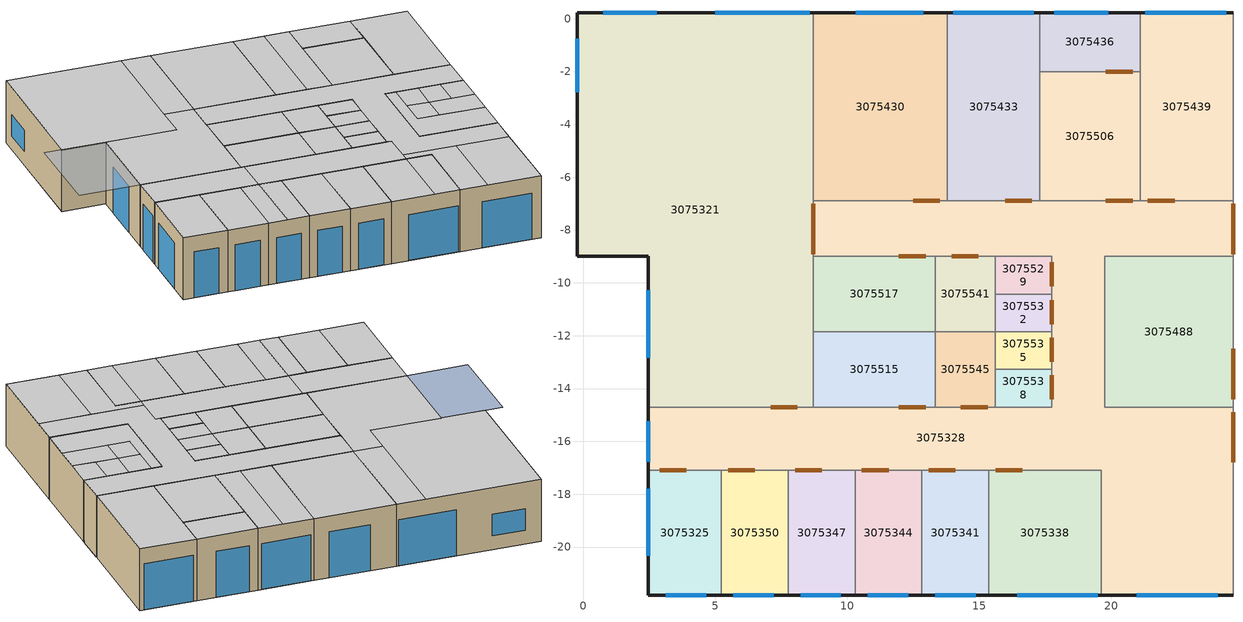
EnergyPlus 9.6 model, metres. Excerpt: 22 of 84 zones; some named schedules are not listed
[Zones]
3075328
 floor ground (7520607): 24.6,-6.9 24.6,-9 19.74,-9 19.74,-14.7 24.6,-14.7 24.6,-21.84 19.61,-21.84 19.61,-17.09 2.46,-17.09 2.46,-14.7 17.73,-14.7 17.73,-9 8.7,-9 8.7,-6.9 z46.64
 wall outside (7490369): 2.46,-14.7 2.46,-17.09 z46.64:50.68
 wall outside (7490507): 19.61,-21.84 24.6,-21.84 z46.64:50.68
 wall to 3075488 (7516074): 19.74,-14.7 19.74,-9 z46.64:50.68
 wall to 3075321 (7516232): 8.7,-14.7 2.46,-14.7 z46.64:50.68
 wall to 3075333 (7516334_Adjacent): 24.6,-9 24.6,-6.9 / 24.6,-21.84 24.6,-14.7 z46.64:50.68
 wall to 3075430 (7516777_Adjacent): 13.79,-6.9 8.7,-6.9 z46.64:50.68
 wall to 3075433 (7516777_Adjacent): 17.28,-6.9 13.79,-6.9 z46.64:50.68
 wall to 3075506 (7516777_Adjacent): 21.09,-6.9 17.28,-6.9 z46.64:50.68
 wall to 3075439 (7516777_Adjacent): 24.6,-6.9 21.09,-6.9 z46.64:50.68
 wall to 3075321 (7516866_Adjacent): 8.7,-6.9 8.7,-9 z46.64:50.68
 wall to 3075529 (7517678): 17.73,-9 17.73,-10.43 z46.64:50.68
 wall to 3075532 (7517678): 17.73,-10.43 17.73,-11.85 z46.64:50.68
 wall to 3075535 (7517678): 17.73,-11.85 17.73,-13.28 z46.64:50.68
 wall to 3075538 (7517678): 17.73,-13.28 17.73,-14.7 z46.64:50.68
 wall to 3075541 (7517738): 13.34,-9 15.6,-9 z46.64:50.68
 wall to 3075529 (7517738): 15.6,-9 17.73,-9 z46.64:50.68
 wall to 3075517 (7518500): 8.7,-9 13.34,-9 z46.64:50.68
 wall to 3075538 (7518754): 17.73,-14.7 15.6,-14.7 z46.64:50.68
 wall to 3075545 (7518970): 15.6,-14.7 13.34,-14.7 z46.64:50.68
 wall to 3075515 (7518970): 13.34,-14.7 8.7,-14.7 z46.64:50.68
 wall to 3075338 (7519207_Adjacent): 15.35,-17.09 19.61,-17.09 z46.64:50.68
 wall to 3075341 (7519207_Adjacent): 12.82,-17.09 15.35,-17.09 z46.64:50.68
 wall to 3075344 (7519207_Adjacent): 10.29,-17.09 12.82,-17.09 z46.64:50.68
 wall to 3075347 (7519207_Adjacent): 7.76,-17.09 10.29,-17.09 z46.64:50.68
 wall to 3075350 (7519207_Adjacent): 5.23,-17.09 7.76,-17.09 z46.64:50.68
 wall to 3075325 (7519207_Adjacent): 2.46,-17.09 5.23,-17.09 z46.64:50.68
 wall to 3075338 (7519269_Adjacent): 19.61,-17.09 19.61,-21.84 z46.64:50.68
 wall to 3075488 (7519928): 19.74,-9 24.6,-9 z46.64:50.68
 wall to 3075488 (7589763): 24.6,-14.7 19.74,-14.7 z46.64:50.68
 window (7534826): 2.46,-15.24 2.46,-16.77 z46.66:49.66
 window (7534091): 20.96,-21.84 24.02,-21.84 z46.66:49.66
 door inside (7555030): 8.11,-14.7 7.1,-14.7 z46.65:48.76
 door inside (7556836): 24.6,-8.91 24.6,-7 z46.65:48.76
 door inside (7556468): 24.6,-16.8 24.6,-14.89 z46.65:48.76
 door inside (7555304): 13.5,-6.9 12.49,-6.9 z46.65:48.76
 door inside (7555384): 16.99,-6.9 15.98,-6.9 z46.65:48.76
 door inside (7555488): 20.8,-6.9 19.79,-6.9 z46.65:48.76
 door inside (7555596): 22.39,-6.9 21.38,-6.9 z46.65:48.76
 door inside (7554194): 8.7,-7 8.7,-8.91 z46.65:48.76
 door inside (7556015): 17.73,-9.22 17.73,-10.13 z46.65:48.76
 door inside (7556208): 17.73,-10.65 17.73,-11.56 z46.65:48.76
 door inside (7556278): 17.73,-12.07 17.73,-12.98 z46.65:48.76
 door inside (7556400): 17.73,-13.5 17.73,-14.41 z46.65:48.76
 door inside (7555834): 13.96,-9 14.96,-9 z46.65:48.76
 door inside (7555248): 11.95,-9 12.96,-9 z46.65:48.76
 door inside (7555193): 15.31,-14.7 14.3,-14.7 z46.65:48.76
 door inside (7555096): 12.96,-14.7 11.95,-14.7 z46.65:48.76
 door inside (7554960): 15.61,-17.09 16.62,-17.09 z46.65:48.76
 door inside (7554868): 13.08,-17.09 14.09,-17.09 z46.65:48.76
 door inside (7554740): 10.55,-17.09 11.56,-17.09 z46.65:48.76
 door inside (7554678): 8.02,-17.09 9.03,-17.09 z46.65:48.76
 door inside (7554470): 5.49,-17.09 6.5,-17.09 z46.65:48.76
 door inside (7554385): 2.9,-17.09 3.91,-17.09 z46.65:48.76
 ceiling to 3075706 (7601613): 24.6,-21.84 24.6,-16.55 21.32,-16.55 21.32,-21.84 z50.68
 ceiling to 3075672 (7601613): 24.6,-16.55 24.6,-14.7 19.74,-14.7 19.74,-9 24.6,-9 24.6,-6.9 8.7,-6.9 8.7,-9 17.73,-9 17.73,-14.7 18.05,-14.7 18.05,-16.55 z50.68
 ceiling to 3075708 (7601613): 21.32,-21.84 21.32,-16.55 18.05,-16.55 18.05,-17.09 19.61,-17.09 19.61,-21.84 z50.68
 ceiling to 3075702 (7601613): 18.05,-17.09 18.05,-14.7 8.92,-14.7 8.92,-17.09 z50.68
 ceiling to 3075704 (7601613): 8.92,-17.09 8.92,-14.7 2.46,-14.7 2.46,-17.09 z50.68
3075338
 floor ground (7520607): 19.61,-17.09 19.61,-21.84 15.35,-21.84 15.35,-17.09 z46.64
 wall outside (7490507): 15.35,-21.84 19.61,-21.84 z46.64:50.68
 wall to 3075341 (7519360_Adjacent): 15.35,-17.09 15.35,-21.84 z46.64:50.68
 window (7533993): 16.43,-21.84 19.49,-21.84 z46.66:49.66
 ceiling to 3075708 (7601613): 19.61,-21.84 19.61,-17.09 18.05,-17.09 18.05,-21.84 z50.68
 ceiling to 3075702 (7601613): 18.05,-21.84 18.05,-17.09 15.35,-17.09 15.35,-21.84 z50.68
3075341
 floor ground (7520607): 15.35,-17.09 15.35,-21.84 12.82,-21.84 12.82,-17.09 z46.64
 wall outside (7490507): 12.82,-21.84 15.35,-21.84 z46.64:50.68
 wall to 3075344 (7519415_Adjacent): 12.82,-17.09 12.82,-21.84 z46.64:50.68
 window (7533903): 13.33,-21.84 14.86,-21.84 z46.66:49.66
 ceiling to 3075702 (7601613): 15.35,-21.84 15.35,-17.09 12.82,-17.09 12.82,-21.84 z50.68
3075344
 floor ground (7520607): 12.82,-17.09 12.82,-21.84 10.29,-21.84 10.29,-17.09 z46.64
 wall outside (7490507): 10.29,-21.84 12.82,-21.84 z46.64:50.68
 wall to 3075347 (7519450_Adjacent): 10.29,-17.09 10.29,-21.84 z46.64:50.68
 window (7533791): 10.78,-21.84 12.31,-21.84 z46.66:49.66
 ceiling to 3075702 (7601613): 12.82,-21.84 12.82,-17.09 10.29,-17.09 10.29,-21.84 z50.68
3075347
 floor ground (7520607): 10.29,-17.09 10.29,-21.84 7.76,-21.84 7.76,-17.09 z46.64
 wall outside (7490507): 7.76,-21.84 10.29,-21.84 z46.64:50.68
 wall to 3075350 (7519510_Adjacent): 7.76,-17.09,50.69 7.76,-17.09,46.64 7.76,-21.84,46.64 7.76,-21.84,50.68
 window (7533705): 8.23,-21.84 9.76,-21.84 z46.66:49.66
 ceiling to 3075702 (7601613): 8.92,-21.84,50.69 10.29,-21.84,50.68 10.29,-17.09,50.69 8.92,-17.09,50.69
 ceiling to 3075704 (7601613): 8.92,-21.84,50.69 8.92,-17.09,50.69 7.76,-17.09,50.69 7.76,-21.84,50.68
3075350
 floor ground (7520607): 7.76,-17.09 7.76,-21.84 5.23,-21.84 5.23,-17.09 z46.64
 wall outside (7490507): 5.23,-21.84 7.76,-21.84 z46.64:50.68
 wall to 3075325 (7519552_Adjacent): 5.23,-17.09 5.23,-21.84 z46.64:50.68
 window (7533603): 5.68,-21.84 7.21,-21.84 z46.66:49.66
 ceiling to 3075704 (7601613): 7.76,-21.84 7.76,-17.09 5.23,-17.09 5.23,-21.84 z50.68
3075325
 floor ground (7520607): 5.23,-17.09 5.23,-21.84 2.46,-21.84 2.46,-17.09 z46.64
 wall outside (7490369): 2.46,-17.09 2.46,-21.84 z46.64:50.68
 wall outside (7490507): 2.46,-21.84 5.23,-21.84 z46.64:50.68
 window (7534645): 2.46,-17.79 2.46,-20.34 z46.66:49.66
 window (7533484): 3.13,-21.84 4.66,-21.84 z46.66:49.66
 ceiling to 3075704 (7601613): 5.23,-21.84 5.23,-17.09 2.46,-17.09 2.46,-21.84 z50.68
3075321
 floor ground (7520607): 8.7,0.23 8.7,-14.7 2.46,-14.7 2.46,-9 -0.23,-9 -0.23,0.23 z46.64
 wall outside (7490160): -0.23,0.23 -0.23,-9 z46.64:50.68
 wall outside (7490288): -0.23,-9 2.46,-9 z46.64:50.68
 wall outside (7490369): 2.46,-9 2.46,-14.7 z46.64:50.68
 wall outside (7492292): 8.7,0.23 -0.23,0.23 z46.64:50.68
 wall to 3075515 (7516866): 8.7,-14.7 8.7,-11.85 z46.64:50.68
 wall to 3075517 (7516866): 8.7,-11.85 8.7,-9 z46.64:50.68
 wall to 3075430 (7516866): 8.7,-6.9 8.7,0.23 z46.64:50.68
 window (7535145): -0.23,-0.75 -0.23,-2.79 z47.55:48.95
 window (7535017): 2.46,-10.28 2.46,-12.83 z46.66:49.66
 window (7535258): 2.79,0.23 0.75,0.23 z47.55:48.95
 window (7535340): 8.57,0.23 5,0.23 z46.66:49.66
 ceiling to 3075672 (7601613): 8.7,-14.7 8.7,-6.9 6.9,-6.9 6.9,-9 2.46,-9 2.46,-14.7 z50.68
 ceiling to 3075630 (7601613): 8.7,-6.9 8.7,0.23 6.9,0.23 6.9,-6.9 z50.68
 ceiling to 3075634 (7601613): 6.9,-9 6.9,0.23 -0.23,0.23 -0.23,-9 z50.68
3075430
 floor ground (7520607): 13.79,0.23 13.79,-6.9 8.7,-6.9 8.7,0.23 z46.64
 wall outside (7492292): 13.79,0.23 8.7,0.23 z46.64:50.68
 wall to 3075433 (7517096_Adjacent): 13.79,-6.9 13.79,0.23 z46.64:50.68
 window (7535498): 12.87,0.23 10.32,0.23 z46.66:49.66
 ceiling to 3075630 (7601613): 13.79,-6.9 13.79,0.23 8.7,0.23 8.7,-6.9 z50.68
3075433
 floor ground (7520607): 17.28,0.23 17.28,-6.9 13.79,-6.9 13.79,0.23 z46.64
 wall outside (7492292): 17.28,0.23 13.79,0.23 z46.64:50.68
 wall to 3075436 (7517165_Adjacent): 17.28,-2 17.28,0.23 z46.64:50.68
 wall to 3075506 (7517165_Adjacent): 17.28,-6.9 17.28,-2 z46.64:50.68
 window (7535800): 17.06,0.23 14,0.23 z46.66:49.66
 ceiling to 3075626 (7601613): 17.28,-6.9 17.28,0.23 15.75,0.23 15.75,-6.9 z50.68
 ceiling to 3075630 (7601613): 15.75,-6.9 15.75,0.23 13.79,0.23 13.79,-6.9 z50.68
3075439
 floor ground (7520607): 24.6,0.23 24.6,-6.9 21.09,-6.9 21.09,0.23 z46.64
 wall outside (7492292): 24.6,0.23 21.09,0.23 z46.64:50.68
 wall to 3075442 (7516334_Adjacent): 24.6,-6.9 24.6,0.23 z46.64:50.68
 wall to 3075436 (7517215): 21.09,0.23 21.09,-2 z46.64:50.68
 wall to 3075506 (7517215): 21.09,-2 21.09,-6.9 z46.64:50.68
 window (7536104): 24.34,0.23 21.28,0.23 z46.66:49.66
 ceiling to 3075626 (7601613): 24.6,-6.9 24.6,0.23 21.09,0.23 21.09,-6.9 z50.68
3075517
 floor ground (7520607): 13.34,-9 13.34,-11.85 8.7,-11.85 8.7,-9 z46.64
 wall to 3075541 (7518319_Adjacent): 13.34,-11.85 13.34,-9 z46.64:50.68
 wall to 3075515 (7518354): 8.7,-11.85 13.34,-11.85 z46.64:50.68
 ceiling to 3075672 (7601613): 13.34,-11.85 13.34,-9 8.7,-9 8.7,-11.85 z50.68
3075515
 floor ground (7520607): 13.34,-11.85 13.34,-14.7 8.7,-14.7 8.7,-11.85 z46.64
 wall to 3075545 (7517859_Adjacent): 13.34,-14.7 13.34,-11.85 z46.64:50.68
 ceiling to 3075672 (7601613): 13.34,-14.7 13.34,-11.85 8.7,-11.85 8.7,-14.7 z50.68
3075529
 floor ground (7520607): 17.73,-9 17.73,-10.43 15.6,-10.43 15.6,-9 z46.64
 wall to 3075541 (7517809_Adjacent): 15.6,-9 15.6,-10.43 z46.64:50.68
 wall to 3075532 (7517949): 15.6,-10.43 17.73,-10.43 z46.64:50.68
 ceiling to 3075672 (7601613): 17.73,-10.43 17.73,-9 15.6,-9 15.6,-10.43 z50.68
3075532
 floor ground (7520607): 17.73,-10.43 17.73,-11.85 15.6,-11.85 15.6,-10.43 z46.64
 wall to 3075541 (7517809_Adjacent): 15.6,-10.43 15.6,-11.85 z46.64:50.68
 wall to 3075535 (7517981_Adjacent): 15.6,-11.85 17.73,-11.85 z46.64:50.68
 ceiling to 3075672 (7601613): 17.73,-11.85 17.73,-10.43 15.6,-10.43 15.6,-11.85 z50.68
3075535
 floor ground (7520607): 17.73,-11.85 17.73,-13.28 15.6,-13.28 15.6,-11.85 z46.64
 wall to 3075545 (7517809_Adjacent): 15.6,-11.85 15.6,-13.28 z46.64:50.68
 wall to 3075538 (7518014_Adjacent): 15.6,-13.28 17.73,-13.28 z46.64:50.68
 ceiling to 3075672 (7601613): 17.73,-13.28 17.73,-11.85 15.6,-11.85 15.6,-13.28 z50.68
3075538
 floor ground (7520607): 17.73,-13.28 17.73,-14.7 15.6,-14.7 15.6,-13.28 z46.64
 wall to 3075545 (7517809_Adjacent): 15.6,-13.28 15.6,-14.7 z46.64:50.68
 ceiling to 3075672 (7601613): 17.73,-14.7 17.73,-13.28 15.6,-13.28 15.6,-14.7 z50.68
3075541
 floor ground (7520607): 15.6,-9 15.6,-11.85 13.34,-11.85 13.34,-9 z46.64
 wall to 3075545 (7518159): 13.34,-11.85 15.6,-11.85 z46.64:50.68
 ceiling to 3075672 (7601613): 15.6,-11.85 15.6,-9 13.34,-9 13.34,-11.85 z50.68
3075545
 floor ground (7520607): 15.6,-11.85 15.6,-14.7 13.34,-14.7 13.34,-11.85 z46.64
 ceiling to 3075672 (7601613): 15.6,-14.7 15.6,-11.85 13.34,-11.85 13.34,-14.7 z50.68
3075436
 floor ground (7520607): 21.09,0.23 21.09,-2 17.28,-2 17.28,0.23 z46.64
 wall outside (7492292): 21.09,0.23 17.28,0.23 z46.64:50.68
 wall to 3075506 (7517272_Adjacent): 17.28,-2 21.09,-2 z46.64:50.68
 window (7535998): 19.88,0.23 17.84,0.23 z46.66:49.66
 door inside (7555646): 19.79,-2 20.8,-2 z46.65:48.76
 ceiling to 3075626 (7601613): 21.09,-2 21.09,0.23 17.28,0.23 17.28,-2 z50.68
3075506
 floor ground (7520607): 21.09,-2 21.09,-6.9 17.28,-6.9 17.28,-2 z46.64
 ceiling to 3075626 (7601613): 21.09,-6.9 21.09,-2 17.28,-2 17.28,-6.9 z50.68
3075488
 floor ground (7520607): 24.6,-9 24.6,-14.7 19.74,-14.7 19.74,-9 z46.64
 wall to 3075333 (7516334_Adjacent): 24.6,-14.7 24.6,-9 z46.64:50.68
 door inside (7560453): 24.6,-14.41 24.6,-12.5 z46.65:48.76
 ceiling to 3075672 (7601613): 24.6,-14.7 24.6,-12.6 20.4,-12.6 20.4,-9 19.74,-9 19.74,-14.7 z50.68
 ceiling to 3075686 (7601613): 24.6,-12.6 24.6,-10.88 21.8,-10.88 21.8,-12.6 z50.68
 ceiling to 3075675 (7601613): 24.6,-10.88 24.6,-9 23.2,-9 23.2,-10.88 z50.68
 ceiling to 3075677 (7601613): 23.2,-10.88 23.2,-9 21.8,-9 21.8,-10.88 z50.68
 ceiling to 3075688 (7601613): 21.8,-12.6 21.8,-10.88 20.4,-10.88 20.4,-12.6 z50.68
 ceiling to 3075679 (7601613): 21.8,-10.88 21.8,-9 20.4,-9 20.4,-10.88 z50.68
shading: 2.46,-14.7 2.46,-9 -1.32,-9 -1.32,-14.7 z50.69
[Building]
Building 1: North Axis {deg}=352.2; Terrain=Suburbs; Solar Distribution=FullExterior; Maximum Number of Warmup Days=25; Minimum Number of Warmup Days=6
[Site:Location]
Copenhagen Roskilde AP: Latitude {deg}=55.4333; Longitude {deg}=11.5667; Time Zone {hr}=1; Elevation {m}=44.5
[Site:GroundTemperature:BuildingSurface]
18, 18, 18, 18, 18, 18, 18, 18, 18, 18, 18, 18
[Material] Roughness=Smooth; Thermal Absorptance=0.9; Solar Absorptance=0.7; Visible Absorptance=0.7
Name | Thickness {m} | Conductivity {W/m-K} | Density {kg/m3} | Specific Heat {J/kg-K}
134370_0.15 | 0.15 | 0.209 | 950 | 657
134380_0.07 | 0.07 | 0.034 | 200 | 710
134380_0.095 | 0.095 | 0.034 | 200 | 710
134380_0.3 | 0.3 | 0.034 | 200 | 710
134454_0.18 | 0.18 | 1.046 | 2300 | 657
134479_0.006 | 0.006 | 0.019 | 32 | 920
134479_0.25 | 0.25 | 0.019 | 32 | 920
2201825_0.004 | 0.004 | 0.188 | 1200 | 1046
340187_0.012 | 0.012 | 0.42 | 1200 | 940
4503105_0.01; 7577371_0.01 | 0.01 | 1.046 | 2300 | 657
4503105_0.095 | 0.095 | 1.046 | 2300 | 657
4503105_0.1; 4886780_0.1 | 0.1 | 1.046 | 2300 | 657
4503105_0.15 | 0.15 | 1.046 | 2300 | 657
[Material:NoMass]
opn-d30: Roughness=Smooth; Thermal Resistance {m2-K/W}=1.751; Thermal Absorptance=0.7; Solar Absorptance=0.7; Visible Absorptance=0.9
[WindowMaterial:SimpleGlazingSystem]
FRB1: U-Factor {W/m2-K}=1.3; Solar Heat Gain Coefficient=0.65; Visible Transmittance=0.8
[Construction]
7490160; 7490288; 7490369; 7490507; 7492292: 7577371_0.01, 134380_0.3, 4503105_0.01, 4503105_0.15
7516074; 7516232; 7516334_Adjacent; 7516777_Adjacent; 7516866; 7516866_Adjacent; 7517096_Adjacent; 7517165_Adjacent; 7517215; 7517272_Adjacent; 7517809_Adjacent; 7518754; 7519928; 7589763: 134454_0.18
7517678; 7517738; 7517949; 7517981_Adjacent; 7518014_Adjacent; 7518159; 7518319_Adjacent: 134370_0.15
7517859_Adjacent; 7518354; 7518500; 7518970: 340187_0.012, 340187_0.012, 134380_0.095, 340187_0.012, 340187_0.012
7519207_Adjacent; 7519269_Adjacent; 7519360_Adjacent; 7519415_Adjacent; 7519450_Adjacent; 7519510_Adjacent; 7519552_Adjacent: 340187_0.012, 340187_0.012, 134380_0.07, 340187_0.012, 340187_0.012
7520607: 4886780_0.1, 134479_0.25
7533484; 7533603; 7533705; 7533791; 7533903; 7533993; 7534091; 7534645; 7534826; 7535017; 7535145; 7535258; 7535340; 7535498; 7535800; 7535998; 7536104: FRB1
7554194; 7554385; 7554470; 7554678; 7554740; 7554868; 7554960; 7555030; 7555096; 7555193; 7555248; 7555304; 7555384; 7555488; 7555596; 7555646; 7555834; 7556015; 7556208; 7556278; 7556400; 7556468; 7556836; 7560453: opn-d30
7601613: 2201825_0.004, 4503105_0.095, 134479_0.006, 4503105_0.1
[Zone] Multiplier=1; Part of Total Floor Area=Yes
3075328; 3075338; 3075341; 3075344; 3075347; 3075350; 3075325; 3075321; 3075430; 3075433; 3075439; 3075517; 3075515; 3075529; 3075532; 3075535; 3075538; 3075541; 3075545; 3075436; 3075506; 3075488
[People] Number of People Calculation Method=People; Fraction Radiant=0.3; Activity Level Schedule=Default_ActivitySchedule; Carbon Dioxide Generation Rate {m3/s-W}=3.82e-08; Enable ASHRAE 55 Comfort Warnings=No; Mean Radiant Temperature Calculation Type=ZoneAveraged; Work Efficiency Schedule=Default_WorkEfficiencySchedule; Clothing Insulation Schedule=Default_ClothingSchedule; Air Velocity Schedule=Default_AirVelocitySchedule; Thermal Comfort Model 1 Type=Fanger
Name | Zone or ZoneList or Space or SpaceList | Number of People Schedule | Number of People
Zone3075328_People | 3075328 | 3075328_NORM | 1.6
Zone3075338_People | 3075338 | 3075338_NORM | 1.6
Zone3075341_People | 3075341 | 3075341_NORM | 1.6
Zone3075344_People | 3075344 | 3075344_NORM | 1.6
Zone3075347_People | 3075347 | 3075347_NORM | 1.6
Zone3075350_People | 3075350 | 3075350_NORM | 1.6
Zone3075325_People | 3075325 | 3075325_NORM | 1.6
Zone3075321_People | 3075321 | 3075321_NORM | 9.6
Zone3075430_People | 3075430 | 3075430_NORM | 1.6
Zone3075433_People | 3075433 | 3075433_NORM | 1.6
Zone3075439_People | 3075439 | 3075439_NORM | 1.6
Zone3075517_People | 3075517 | P.0.0.13_NORM | 1.6
Zone3075515_People | 3075515 | P.0.0.14_NORM | 1.6
Zone3075529_People | 3075529 | Toilet | 0.8
Zone3075532_People | 3075532 | Toilet | 0.8
Zone3075535_People | 3075535 | Toilet | 0.8
Zone3075538_People | 3075538 | Toilet | 0.8
Zone3075541_People | 3075541 | Toilet | 0.8
Zone3075545_People | 3075545 | Toilet | 0.8
Zone3075436_People | 3075436 | AlwaysOff | 0
Zone3075506_People | 3075506 | AlwaysOff | 0
Zone3075488_People | 3075488 | P.0.0.23_NORM | 1.6
[Lights] Design Level Calculation Method=LightingLevel; Fraction Replaceable=1; Return Air Fraction Calculated from Plenum Temperature=No; Return Air Fraction Function of Plenum Temperature Coefficient 1=0; Return Air Fraction Function of Plenum Temperature Coefficient 2 {1/K}=0
Name | Zone or ZoneList or Space or SpaceList | Schedule | Lighting Level {W}
Zone3075328_Lighting | 3075328 | 3075328_L | 399
Zone3075338_Lighting | 3075338 | 3075338_L | 42
Zone3075341_Lighting | 3075341 | 3075341_L | 42
Zone3075344_Lighting | 3075344 | 3075344_L | 42
Zone3075347_Lighting | 3075347 | 3075347_L | 42
Zone3075350_Lighting | 3075350 | 3075350_L | 42
Zone3075325_Lighting | 3075325 | 3075325_L | 42
Zone3075321_Lighting | 3075321 | 3075321_L | 252
Zone3075430_Lighting | 3075430 | 3075430_L | 63
Zone3075433_Lighting | 3075433 | 3075433_L | 63
Zone3075439_Lighting | 3075439 | 3075439_L | 63
Zone3075517_Lighting | 3075517 | P.0.0.13_L | 42
Zone3075515_Lighting | 3075515 | P.0.0.14_L | 42
Zone3075529_Lighting | 3075529 | AlwaysOn | 15
Zone3075532_Lighting | 3075532 | AlwaysOn | 15
Zone3075535_Lighting | 3075535 | AlwaysOn | 15
Zone3075538_Lighting | 3075538 | AlwaysOn | 15
Zone3075541_Lighting | 3075541 | AlwaysOn | 30
Zone3075545_Lighting | 3075545 | AlwaysOn | 30
Zone3075436_Lighting | 3075436 | AlwaysOn | 38
Zone3075506_Lighting | 3075506 | AlwaysOn | 57
Zone3075488_Lighting | 3075488 | P.0.0.23_L | 63
[ElectricEquipment] Design Level Calculation Method=EquipmentLevel; Fraction Latent=0; Fraction Radiant=0.5; Fraction Lost=0
Name | Zone or ZoneList or Space or SpaceList | Schedule | Design Level {W}
Zone3075328_Equipment | 3075328 | 3075328_NORM | 120
Zone3075338_Equipment | 3075338 | 3075338_NORM | 120
Zone3075341_Equipment | 3075341 | 3075341_NORM | 120
Zone3075344_Equipment | 3075344 | 3075344_NORM | 120
Zone3075347_Equipment | 3075347 | 3075347_NORM | 120
Zone3075350_Equipment | 3075350 | 3075350_NORM | 120
Zone3075325_Equipment | 3075325 | 3075325_NORM | 120
Zone3075321_Equipment | 3075321 | 3075321_NORM | 0
Zone3075430_Equipment | 3075430 | 3075430_NORM | 120
Zone3075433_Equipment | 3075433 | 3075433_NORM | 120
Zone3075439_Equipment | 3075439 | 3075439_NORM | 120
Zone3075517_Equipment | 3075517 | P.0.0.13_NORM | 120
Zone3075515_Equipment | 3075515 | P.0.0.14_NORM | 120
Zone3075529_Equipment | 3075529 | AlwaysOff | 100
Zone3075532_Equipment | 3075532 | AlwaysOff | 100
Zone3075535_Equipment | 3075535 | AlwaysOff | 100
Zone3075538_Equipment | 3075538 | AlwaysOff | 100
Zone3075541_Equipment | 3075541 | AlwaysOff | 100
Zone3075545_Equipment | 3075545 | Toilet | 100
Zone3075436_Equipment | 3075436 | AlwaysOff | 0
Zone3075506_Equipment | 3075506 | AlwaysOff | 0
Zone3075488_Equipment | 3075488 | P.0.0.23_NORM | 120
[Schedule:Compact]
3075328_NORM: Through: 08/31, For: AllDays, Until: 24:00, 0, Through: 09/01, For: AllDays, Until: 07:30, 0, Until: 08:00, 0.2, Until: 08:30, 0.4, Until: 09:00, 0.4, Until: 09:30, 1, Until: 10:00, 1, Until: 10:30, 1, Until: 11:00, 0.8, Until: 11:30, 0.8, Until: 12:00, 0.8, Until: 12:30, 0.2, Until: 13:00, 0.2, Until: 13:30, 0, Until: 14:00, 0, Until: 14:30, 0, Until: 15:00, 0.6, Until: 15:30, 0.6, Until: 16:00, 0.1, Until: 16:30, 0.1, Until: 17:00, 0.1, Until: 17:30, 0, Until: 24:00, 0, Through: 09/02, For: AllDays, Until: 07:30, 0, Until: 08:00, 0.5, Until: 08:30, 1, Until: 09:00, 1, Until: 09:30, 0, Until: 10:00, 0.9, Until: 10:30, 0.9, Until: 11:00, 0.9, Until: 11:30, 0.4, Until: 12:00, 0.4, Until: 12:30, 0.4, Until: 13:00, 0.4, Until: 13:30, 0, Until: 14:00, 0, Until: 14:30, 0.4, Until: 15:00, 0.4, Until: 15:30, 0.2, Until: 16:00, 0.2, Until: 16:30, 0, Until: 17:00, 0.2, Until: 17:30, 0.1, Until: 24:00, 0, Through: 09/03, For: AllDays, Until: 07:30, 0, Until: 08:00, 0.3, Until: 08:30, 0.6, Until: 09:00, 1, Until: 09:30, 1, Until: 10:00, 1, Until: 10:30, 0, Until: 11:00, 0.2, Until: 11:30, 0.2, Until: 12:00, 0.2, Until: 12:30, 0.2, Until: 13:00, 0.2, Until: 13:30, 0.2, Until: 14:00, 0.1, Until: 14:30, 0.1, Until: 15:00, 0, Until: 15:30, 0, Until: 16:00, 0, Until: 16:30, 0, Until: 17:00, 0, Until: 17:30, 0, Until: 24:00, 0, Through: 09/04, For: AllDays, Until: 07:30, 0, Until: 08:00, 0.5, Until: 08:30, 1, Until: 09:00, 1, Until: 09:30, 0, Until: 10:00, 0, Until: 10:30, 0.8, Until: 11:00, 0.8, Until: 11:30, 0.8, Until: 12:00, 0.8, Until: 12:30, 0, Until: 13:00, 0, Until: 13:30, 0, Until: 14:00, 0.6, Until: 14:30, 0.6, Until: 15:00, 0.6, Until: 15:30, 0.6, Until: 16:00, 0, Until: 16:30, 0.2, Until: 17:00, 0.2, Until: 17:30, 0.1, Until: 24:00, 0, Through: 09/05, For: AllDays, Until: 07:30, 0, Until: 08:00, 0, Until: 08:30, 0, Until: 09:00, 0, Until: 09:30, 0, Until: 10:00, 0, Until: 10:30, 0, Until: 11:00, 0, Until: 11:30, 0, Until: 12:00, 0, Until: 12:30, 0, Until: 13:00, 0, Until: 13:30, 0, Until: 14:00, 0, Until: 14:30, 0, Until: 15:00, 0, Until: 15:30, 0, Until: 16:00, 0, Until: 16:30, 0, Until: 17:00, 0, Until: 17:30, 0, Until: 24:00, 0, Through: 09/06, For: AllDays, Until: 07:30, 0, Until: 08:00, 0, Until: 08:30, 0, Until: 09:00, 0, Until: 09:30, 0, Until: 10:00, 0, Until: 10:30, 0, Until: 11:00, 0, Until: 11:30, 0, Until: 12:00, 0, Until: 12:30, 0, Until: 13:00, 0, Until: 13:30, 0, Until: 14:00, 0, Until: 14:30, 0, Until: 15:00, 0, Until: 15:30, 0, Until: 16:00, 0, Until: 16:30, 0, Until: 17:00, 0, Until: 17:30, 0, Until: 24:00, 0, Through: 09/07, For: AllDays, Until: 07:30, 0, Until: 08:00, 0.3, Until: 08:30, 0.7, Until: 09:00, 0.7, Until: 09:30, 0, Until: 10:00, 1, Until: 10:30, 1, Until: 11:00, 1, Until: 11:30, 0, Until: 12:00, 0.2, Until: 12:30, 0.2, Until: 13:00, 0.2, Until: 13:30, 0, Until: 14:00, 0, Until: 14:30, 0.2, Until: 15:00, 0.2, Until: 15:30, 0.4, Until: 16:00, 0.4, Until: 16:30, 0.4, Until: 17:00, 0, Until: 17:30, 0, Until: 24:00, 0, Through: 09/08, For: AllDays, Until: 07:30, 0, Until: 08:00, 0.5, Until: 08:30, 0.9, Until: 09:00, 0.4, Until: 09:30, 0.4, Until: 10:00, 0.4, Until: 10:30, 1, Until: 11:00, 1, Until: 11:30, 1, Until: 12:00, 1, Until: 12:30, 0, Until: 13:00, 0.2, Until: 13:30, 0.2, Until: 14:00, 0.2, Until: 14:30, 0.1, Until: 15:00, 0.1, Until: 15:30, 0.3, Until: 16:00, 0.3, Until: 16:30, 0.3, Until: 17:00, 0.3, Until: 17:30, 0.1, Until: 24:00, 0, Through: 09/09, For: AllDays, Until: 07:30, 0, Until: 08:00, 0.3, Until: 08:30, 0.6, Until: 09:00, 1, Until: 09:30, 1, Until: 10:00, 0, Until: 10:30, 0, Until: 11:00, 0.5, Until: 11:30, 0.5, Until: 12:00, 0.5, Until: 12:30, 0.5, Until: 13:00, 0, Until: 13:30, 0, Until: 14:00, 0, Until: 14:30, 0, Until: 15:00, 0, Until: 15:30, 0.4, Until: 16:00, 0.4, Until: 16:30, 0.4, Until: 17:00, 0.4, Until: 17:30, 0.2, Until: 24:00, 0, Through: 09/10, For: AllDays, Until: 07:30, 0, Until: 08:00, 0.2, Until: 08:30, 0.4, Until: 09:00, 0, Until: 09:30, 0.9, Until: 10:00, 0.9, Until: 10:30, 0, Until: 11:00, 0, Until: 11:30, 0, Until: 12:00, 0, Until: 12:30, 0.1, Until: 13:00, 0.1, Until: 13:30, 0.1, Until: 14:00, 0.1, Until: 14:30, 0.1, Until: 15:00, 0.6, Until: 15:30, 0.6, Until: 16:00, 1, Until: 16:30, 1, Until: 17:00, 1, Until: 17:30, 0.5, Until: 24:00, 0, Through: 09/11, For: AllDays, Until: 07:30, 0, Until: 08:00, 0.2, Until: 08:30, 0.4, Until: 09:00, 0.4, Until: 09:30, 0.4, Until: 10:00, 0.4, Until: 10:30, 0.4, Until: 11:00, 0.9, Until: 11:30, 0.9, Until: 12:00, 0.9, Until: 12:30, 0, Until: 13:00, 0, Until: 13:30, 0, Until: 14:00, 0, Until: 14:30, 0, Until: 15:00, 0.1, Until: 15:30, 0.1, Until: 16:00, 0.1, Until: 16:30, 0.1, Until: 17:00, 0.1, Until: 17:30, 0, Until: 24:00, 0, Through: 09/12, For: AllDays, Until: 07:30, 0, Until: 08:00, 0, Until: 08:30, 0, Until: 09:00, 0, Until: 09:30, 0, Until: 10:00, 0, Until: 10:30, 0, Until: 11:00, 0, Until: 11:30, 0, Until: 12:00, 0, Until: 12:30, 0, Until: 13:00, 0, Until: 13:30, 0, Until: 14:00, 0, Until: 14:30, 0, Until: 15:00, 0, Until: 15:30, 0, Until: 16:00, 0, Until: 16:30, 0, Until: 17:00, 0, Until: 17:30, 0, Until: 24:00, 0, Through: 09/13, For: AllDays, Until: 07:30, 0, Until: 08:00, 0, Until: 08:30, 0, Until: 09:00, 0, Until: 09:30, 0, Until: 10:00, 0, Until: 10:30, 0, Until: 11:00, 0, Until: 11:30, 0, Until: 12:00, 0, Until: 12:30, 0, Until: 13:00, 0, Until: 13:30, 0, Until: 14:00, 0, Until: 14:30, 0, Until: 15:00, 0, Until: 15:30, 0, Until: 16:00, 0, Until: 16:30, 0, Until: 17:00, 0, Until: 17:30, 0, Until: 24:00, 0, Through: 09/14, For: AllDays, Until: 07:30, 0, Until: 08:00, 0.1, Until: 08:30, 0.2, Until: 09:00, 0, Until: 09:30, 1, Until: 10:00, 1, Until: 10:30, 0, Until: 11:00, 0, Until: 11:30, 0, Until: 12:00, 0, Until: 12:30, 0, Until: 13:00, 0.1, Until: 13:30, 0.1, Until: 14:00, 0.1, Until: 14:30, 0.1, Until: 15:00, 0.1, Until: 15:30, 0.1, Until: 16:00, 0.1, Until: 16:30, 0.4, Until: 17:00, 0.4, Until: 17:30, 0.2, Until: 24:00, 0, Through: 09/15, For: AllDays, Until: 07:30, 0, Until: 08:00, 0.5, Until: 08:30, 1, Until: 09:00, 1, Until: 09:30, 0, Until: 10:00, 0.1, Until: 10:30, 0.1, Until: 11:00, 0.1, Until: 11:30, 0, Until: 12:00, 0.1, Until: 12:30, 0.1, Until: 13:00, 0.1, Until: 13:30, 0.1, Until: 14:00, 0.1, Until: 14:30, 0.1, Until: 15:00, 0.1, Until: 15:30, 0, Until: 16:00, 0, Until: 16:30, 0, Until: 17:00, 0, Until: 17:30, 0, Until: 24:00, 0, Through: 09/16, For: AllDays, Until: 07:30, 0, Until: 08:00, 0.5, Until: 08:30, 1, Until: 09:00, 1, Until: 09:30, 0, Until: 10:00, 0, Until: 10:30, 0.5, Until: 11:00, 0.5, Until: 11:30, 0.5, Until: 12:00, 0, Until: 12:30, 0, Until: 13:00, 1, Until: 13:30, 1, Until: 14:00, 1, Until: 14:30, 1, Until: 15:00, 1, Until: 15:30, 1, Until: 16:00, 0, Until: 16:30, 0, Until: 17:00, 0, Until: 17:30, 0, Until: 24:00, 0, Through: 09/17, For: AllDays, Until: 07:30, 0, Until: 08:00, 0.3, Until: 08:30, 0.5, Until: 09:00, 0.5, Until: 09:30, 1, Until: 10:00, 1, Until: 10:30, 1, Until: 11:00, 0.6, Until: 11:30, 0.6, Until: 12:00, 0.3, Until: 12:30, 0.3, Until: 13:00, 0, Until: 13:30, 0, Until: 14:00, 0, Until: 14:30, 0.9, Until: 15:00, 0, Until: 15:30, 0, Until: 16:00, 0, Until: 16:30, 0, Until: 17:00, 0.2, Until: 17:30, 0.1, Until: 24:00, 0, Through: 09/18, For: AllDays, Until: 07:30, 0, Until: 08:00, 0.1, Until: 08:30, 0.2, Until: 09:00, 0.2, Until: 09:30, 0.2, Until: 10:00, 0.2, Until: 10:30, 0.2, Until: 11:00, 0, Until: 11:30, 1, Until: 12:00, 1, Until: 12:30, 1, Until: 13:00, 0.2, Until: 13:30, 0.2, Until: 14:00, 0.2, Until: 14:30, 0.2, Until: 15:00, 0.2, Until: 15:30, 0, Until: 16:00, 0, Until: 16:30, 0, Until: 17:00, 0.1, Until: 17:30, 0.1, Until: 24:00, 0, Through: 09/19, For: AllDays, Until: 07:30, 0, Until: 08:00, 0, Until: 08:30, 0, Until: 09:00, 0, Until: 09:30, 0, Until: 10:00, 0, Until: 10:30, 0, Until: 11:00, 0, Until: 11:30, 0, Until: 12:00, 0, Until: 12:30, 0, Until: 13:00, 0, Until: 13:30, 0, Until: 14:00, 0, Until: 14:30, 0, Until: 15:00, 0, Until: 15:30, 0, Until: 16:00, 0, Until: 16:30, 0, Until: 17:00, 0, Until: 17:30, 0, Until: 24:00, 0, Through: 09/20, For: AllDays, Until: 07:30, 0, Until: 08:00, 0, Until: 08:30, 0, Until: 09:00, 0, Until: 09:30, 0, Until: 10:00, 0, Until: 10:30, 0, Until: 11:00, 0, Until: 11:30, 0, Until: 12:00, 0, Until: 12:30, 0, Until: 13:00, 0, Until: 13:30, 0, Until: 14:00, 0, Until: 14:30, 0, Until: 15:00, 0, Until: 15:30, 0, Until: 16:00, 0, Until: 16:30, 0, Until: 17:00, 0, Until: 17:30, 0, Until: 24:00, 0, Through: 09/21, For: AllDays, Until: 07:30, 0, Until: 08:00, 0.3, Until: 08:30, 0.5, Until: 09:00, 0.5, Until: 09:30, 0, Until: 10:00, 0, Until: 10:30, 1, Until: 11:00, 1, Until: 11:30, 0.4, Until: 12:00, 0.4, Until: 12:30, 0.4, Until: 13:00, 0, Until: 13:30, 0, Until: 14:00, 0, Until: 14:30, 0, Until: 15:00, 0, Until: 15:30, 0, Until: 16:00, 0, Until: 16:30, 0, Until: 17:00, 0.4, Until: 17:30, 0.2, Until: 24:00, 0, Through: 09/22, For: AllDays, Until: 07:30, 0, Until: 08:00, 0.2, Until: 08:30, 0.3, Until: 09:00, 0.3, Until: 09:30, 0, Until: 10:00, 0.1, Until: 10:30, 0.1, Until: 11:00, 0.4, Until: 11:30, 0.4, Until: 12:00, 0.4, Until: 12:30, 0, Until: 13:00, 0, Until: 13:30, 0.2, Until: 14:00, 0.2, Until: 14:30, 0.2, Until: 15:00, 0.2, Until: 15:30, 0, Until: 16:00, 0, Until: 16:30, 0, Until: 17:00, 0, Until: 17:30, 0, Until: 24:00, 0, Through: 09/23, For: AllDays, Until: 07:30, 0, Until: 08:00, 0.2, Until: 08:30, 0.3, Until: 09:00, 0.3, Until: 09:30, 0, Until: 10:00, 0, Until: 10:30, 0, Until: 11:00, 0, Until: 11:30, 1, Until: 12:00, 1, Until: 12:30, 0, Until: 13:00, 0, Until: 13:30, 0.1, Until: 14:00, 0.1, Until: 14:30, 0.1, Until: 15:00, 0.1, Until: 15:30, 0, Until: 16:00, 0, Until: 16:30, 0, Until: 17:00, 0, Until: 17:30, 0, Until: 24:00, 0, Through: 09/24, For: AllDays, Until: 07:30, 0, Until: 08:00, 0.4, Until: 08:30, 0.7, Until: 09:00, 1, Until: 09:30, 1, Until: 10:00, 0.1, Until: 10:30, 0.1, Until: 11:00, 0, Until: 11:30, 0, Until: 12:00, 0, Until: 12:30, 0, Until: 13:00, 0, Until: 13:30, 0.5, Until: 14:00, 0.5, Until: 14:30, 0, Until: 15:00, 0.1, Until: 15:30, 0.1, Until: 16:00, 0.4, Until: 16:30, 0.4, Until: 17:00, 0.4, Until: 17:30, 0.2, Until: 24:00, 0, Through: 09/25, For: AllDays, Until: 07:30, 0, Until: 08:00, 0.2, Until: 08:30, 0.4, Until: 09:00, 0.4, Until: 09:30, 0.4, Until: 10:00, 0, Until: 10:30, 0, Until: 11:00, 1, Until: 11:30, 1, Until: 12:00, 1, Until: 12:30, 0, Until: 13:00, 0.3, Until: 13:30, 0.3, Until: 14:00, 0.2, Until: 14:30, 0.2, Until: 15:00, 0, Until: 15:30, 0, Until: 16:00, 0, Until: 16:30, 0, Until: 17:00, 0, Until: 17:30, 0, Until: 24:00, 0, Through: 09/26, For: AllDays, Until: 07:30, 0, Until: 08:00, 0, Until: 08:30, 0, Until: 09:00, 0, Until: 09:30, 0, Until: 10:00, 0, Until: 10:30, 0, Until: 11:00, 0, Until: 11:30, 0, Until: 12:00, 0, Until: 12:30, 0, Until: 13:00, 0, Until: 13:30, 0, Until: 14:00, 0, Until: 14:30, 0, Until: 15:00, 0, Until: 15:30, 0, Until: 16:00, 0, Until: 16:30, 0, Until: 17:00, 0, Until: 17:30, 0, Until: 24:00, 0, Through: 09/27, For: AllDays, Until: 07:30, 0, Until: 08:00, 0, Until: 08:30, 0, Until: 09:00, 0, Until: 09:30, 0, Until: 10:00, 0, Until: 10:30, 0, Until: 11:00, 0, Until: 11:30, 0, Until: 12:00, 0, Until: 12:30, 0, Until: 13:00, 0, Until: 13:30, 0, Until: 14:00, 0, Until: 14:30, 0, Until: 15:00, 0, Until: 15:30, 0, Until: 16:00, 0, Until: 16:30, 0, Until: 17:00, 0, Until: 17:30, 0, Until: 24:00, 0, Through: 09/28, For: AllDays, Until: 07:30, 0, Until: 08:00, 0.5, Until: 08:30, 1, Until: 09:00, 1, Until: 09:30, 0, Until: 10:00, 0.5, Until: 10:30, 0.5, Until: 11:00, 0.2, Until: 11:30, 0.2, Until: 12:00, 0, Until: 12:30, 0, Until: 13:00, 0.1, Until: 13:30, 0.1, Until: 14:00, 0.1, Until: 14:30, 0.1, Until: 15:00, 0, Until: 15:30, 0, Until: 16:00, 0, Until: 16:30, 0, Until: 17:00, 0.6, Until: 17:30, 0.3, Until: 24:00, 0, Through: 09/29, For: AllDays, Until: 07:30, 0, Until: 08:00, 0.3, Until: 08:30, 0.6, Until: 09:00, 0.6, Until: 09:30, 0, Until: 10:00, 0.1, Until: 10:30, 0.1, Until: 11:00, 0, Until: 11:30, 1, Until: 12:00, 1, Until: 12:30, 1, Until: 13:00, 1, Until: 13:30, 0, Until: 14:00, 0, Until: 14:30, 0.1, Until: 15:00, 0.1, Until: 15:30, 0, Until: 16:00, 0, Until: 16:30, 0, Until: 17:00, 0.7, Until: 17:30, 0.4, Until: 24:00, 0, Through: 09/30, For: AllDays, Until: 07:30, 0, Until: 08:00, 0.5, Until: 08:30, 1, Until: 09:00, 1, Until: 09:30, 1, Until: 10:00, 1, Until: 10:30, 1, Until: 11:00, 1, Until: 11:30, 1, Until: 12:00, 0.1, Until: 12:30, 0.1, Until: 13:00, 0.1, Until: 13:30, 0.1, Until: 14:00, 0.1, Until: 14:30, 0, Until: 15:00, 0.3, Until: 15:30, 0.3, Until: 16:00, 0.3, Until: 16:30, 0.3, Until: 17:00, 0.6, Until: 17:30, 0.3, Until: 24:00, 0, Through: 12/31, For: AllDays, Until: 24:00, 0
3075338_NORM: Through: 08/31, For: AllDays, Until: 24:00, 0, Through: 09/01, For: AllDays, Until: 07:30, 0, Until: 08:00, 0.1, Until: 08:30, 0.2, Until: 09:00, 0.2, Until: 09:30, 0.2, Until: 10:00, 1, Until: 10:30, 1, Until: 11:00, 1, Until: 11:30, 0, Until: 12:00, 0, Until: 12:30, 0.1, Until: 13:00, 0.1, Until: 13:30, 0.1, Until: 14:00, 0, Until: 14:30, 0.1, Until: 15:00, 0.1, Until: 15:30, 0.1, Until: 16:00, 0, Until: 16:30, 0, Until: 17:00, 0, Until: 17:30, 0, Until: 24:00, 0, Through: 09/02, For: AllDays, Until: 07:30, 0, Until: 08:00, 0.1, Until: 08:30, 0.1, Until: 09:00, 0.1, Until: 09:30, 1, Until: 10:00, 1, Until: 10:30, 0, Until: 11:00, 0, Until: 11:30, 0, Until: 12:00, 0, Until: 12:30, 0, Until: 13:00, 0, Until: 13:30, 0, Until: 14:00, 0.1, Until: 14:30, 0.1, Until: 15:00, 0.1, Until: 15:30, 0, Until: 16:00, 0, Until: 16:30, 0, Until: 17:00, 0.2, Until: 17:30, 0.1, Until: 24:00, 0, Through: 09/03, For: AllDays, Until: 07:30, 0, Until: 08:00, 0.5, Until: 08:30, 1, Until: 09:00, 1, Until: 09:30, 0, Until: 10:00, 0.5, Until: 10:30, 0.5, Until: 11:00, 0.5, Until: 11:30, 0.5, Until: 12:00, 0.1, Until: 12:30, 0.1, Until: 13:00, 0, Until: 13:30, 0.2, Until: 14:00, 0.2, Until: 14:30, 0.2, Until: 15:00, 0.1, Until: 15:30, 0.1, Until: 16:00, 0, Until: 16:30, 0, Until: 17:00, 0, Until: 17:30, 0, Until: 24:00, 0, Through: 09/04, For: AllDays, Until: 07:30, 0, Until: 08:00, 0.5, Until: 08:30, 1, Until: 09:00, 0.9, Until: 09:30, 0.9, Until: 10:00, 0.9, Until: 10:30, 0.9, Until: 11:00, 0, Until: 11:30, 0.6, Until: 12:00, 0.6, Until: 12:30, 0.4, Until: 13:00, 0.4, Until: 13:30, 0.4, Until: 14:00, 0.4, Until: 14:30, 0.4, Until: 15:00, 0, Until: 15:30, 0, Until: 16:00, 0, Until: 16:30, 0, Until: 17:00, 0, Until: 17:30, 0, Until: 24:00, 0, Through: 09/05, For: AllDays, Until: 07:30, 0, Until: 08:00, 0, Until: 08:30, 0, Until: 09:00, 0, Until: 09:30, 0, Until: 10:00, 0, Until: 10:30, 0, Until: 11:00, 0, Until: 11:30, 0, Until: 12:00, 0, Until: 12:30, 0, Until: 13:00, 0, Until: 13:30, 0, Until: 14:00, 0, Until: 14:30, 0, Until: 15:00, 0, Until: 15:30, 0, Until: 16:00, 0, Until: 16:30, 0, Until: 17:00, 0, Until: 17:30, 0, Until: 24:00, 0, Through: 09/06, For: AllDays, Until: 07:30, 0, Until: 08:00, 0, Until: 08:30, 0, Until: 09:00, 0, Until: 09:30, 0, Until: 10:00, 0, Until: 10:30, 0, Until: 11:00, 0, Until: 11:30, 0, Until: 12:00, 0, Until: 12:30, 0, Until: 13:00, 0, Until: 13:30, 0, Until: 14:00, 0, Until: 14:30, 0, Until: 15:00, 0, Until: 15:30, 0, Until: 16:00, 0, Until: 16:30, 0, Until: 17:00, 0, Until: 17:30, 0, Until: 24:00, 0, Through: 09/07, For: AllDays, Until: 07:30, 0, Until: 08:00, 0.5, Until: 08:30, 1, Until: 09:00, 1, Until: 09:30, 1, Until: 10:00, 1, Until: 10:30, 0, Until: 11:00, 0, Until: 11:30, 0.1, Until: 12:00, 0.1, Until: 12:30, 0.1, Until: 13:00, 0.1, Until: 13:30, 0.8, Until: 14:00, 0.8, Until: 14:30, 0.8, Until: 15:00, 0.8, Until: 15:30, 0.8, Until: 16:00, 0, Until: 16:30, 0, Until: 17:00, 0, Until: 17:30, 0, Until: 24:00, 0, Through: 09/08, For: AllDays, Until: 07:30, 0, Until: 08:00, 0.1, Until: 08:30, 0.1, Until: 09:00, 0.1, Until: 09:30, 0, Until: 10:00, 1, Until: 10:30, 1, Until: 11:00, 1, Until: 11:30, 1, Until: 12:00, 0, Until: 12:30, 0.2, Until: 13:00, 0.2, Until: 13:30, 0.2, Until: 14:00, 0, Until: 14:30, 0.8, Until: 15:00, 0.8, Until: 15:30, 0, Until: 16:00, 0, Until: 16:30, 0, Until: 17:00, 0, Until: 17:30, 0, Until: 24:00, 0, Through: 09/09, For: AllDays, Until: 07:30, 0, Until: 08:00, 0.5, Until: 08:30, 1, Until: 09:00, 1, Until: 09:30, 0, Until: 10:00, 0, Until: 10:30, 1, Until: 11:00, 1, Until: 11:30, 0.3, Until: 12:00, 0.3, Until: 12:30, 0, Until: 13:00, 0, Until: 13:30, 0.3, Until: 14:00, 0.3, Until: 14:30, 0, Until: 15:00, 0, Until: 15:30, 0, Until: 16:00, 0.2, Until: 16:30, 0.2, Until: 17:00, 0, Until: 17:30, 0, Until: 24:00, 0, Through: 09/10, For: AllDays, Until: 07:30, 0, Until: 08:00, 0, Until: 08:30, 0.1, Until: 09:00, 0.1, Until: 09:30, 0, Until: 10:00, 0, Until: 10:30, 0, Until: 11:00, 0, Until: 11:30, 0, Until: 12:00, 0, Until: 12:30, 0, Until: 13:00, 0, Until: 13:30, 0, Until: 14:00, 0, Until: 14:30, 0, Until: 15:00, 0, Until: 15:30, 0, Until: 16:00, 0, Until: 16:30, 0, Until: 17:00, 0, Until: 17:30, 0, Until: 24:00, 0, Through: 09/11, For: AllDays, Until: 07:30, 0, Until: 08:00, 0.4, Until: 08:30, 0.8, Until: 09:00, 0.8, Until: 09:30, 0, Until: 10:00, 1, Until: 10:30, 1, Until: 11:00, 1, Until: 11:30, 0, Until: 12:00, 0, Until: 12:30, 0.5, Until: 13:00, 0.5, Until: 13:30, 0, Until: 14:00, 0, Until: 14:30, 0, Until: 15:00, 0, Until: 15:30, 0, Until: 16:00, 0, Until: 16:30, 0, Until: 17:00, 0, Until: 17:30, 0, Until: 24:00, 0, Through: 09/12, For: AllDays, Until: 07:30, 0, Until: 08:00, 0, Until: 08:30, 0, Until: 09:00, 0, Until: 09:30, 0, Until: 10:00, 0, Until: 10:30, 0, Until: 11:00, 0, Until: 11:30, 0, Until: 12:00, 0, Until: 12:30, 0, Until: 13:00, 0, Until: 13:30, 0, Until: 14:00, 0, Until: 14:30, 0, Until: 15:00, 0, Until: 15:30, 0, Until: 16:00, 0, Until: 16:30, 0, Until: 17:00, 0, Until: 17:30, 0, Until: 24:00, 0, Through: 09/13, For: AllDays, Until: 07:30, 0, Until: 08:00, 0, Until: 08:30, 0, Until: 09:00, 0, Until: 09:30, 0, Until: 10:00, 0, Until: 10:30, 0, Until: 11:00, 0, Until: 11:30, 0, Until: 12:00, 0, Until: 12:30, 0, Until: 13:00, 0, Until: 13:30, 0, Until: 14:00, 0, Until: 14:30, 0, Until: 15:00, 0, Until: 15:30, 0, Until: 16:00, 0, Until: 16:30, 0, Until: 17:00, 0, Until: 17:30, 0, Until: 24:00, 0, Through: 09/14, For: AllDays, Until: 07:30, 0, Until: 08:00, 0.5, Until: 08:30, 1, Until: 09:00, 1, Until: 09:30, 0, Until: 10:00, 0, Until: 10:30, 0, Until: 11:00, 0, Until: 11:30, 0, Until: 12:00, 0, Until: 12:30, 0.1, Until: 13:00, 0.1, Until: 13:30, 0.1, Until: 14:00, 0.1, Until: 14:30, 0.1, Until: 15:00, 0.1, Until: 15:30, 0, Until: 16:00, 0, Until: 16:30, 0, Until: 17:00, 0.4, Until: 17:30, 0.2, Until: 24:00, 0, Through: 09/15, For: AllDays, Until: 07:30, 0, Until: 08:00, 0.5, Until: 08:30, 1, Until: 09:00, 1, Until: 09:30, 0.5, Until: 10:00, 0.5, Until: 10:30, 0.5, Until: 11:00, 0, Until: 11:30, 0, Until: 12:00, 0, Until: 12:30, 0, Until: 13:00, 0, Until: 13:30, 0.2, Until: 14:00, 0.2, Until: 14:30, 0.2, Until: 15:00, 0.2, Until: 15:30, 0, Until: 16:00, 0, Until: 16:30, 0, Until: 17:00, 0.3, Until: 17:30, 0.1, Until: 24:00, 0, Through: 09/16, For: AllDays, Until: 07:30, 0, Until: 08:00, 0.5, Until: 08:30, 1, Until: 09:00, 1, Until: 09:30, 1, Until: 10:00, 0, Until: 10:30, 0, Until: 11:00, 0, Until: 11:30, 0.2, Until: 12:00, 0.2, Until: 12:30, 0.5, Until: 13:00, 0.5, Until: 13:30, 0.5, Until: 14:00, 0.5, Until: 14:30, 0.5, Until: 15:00, 0, Until: 15:30, 0, Until: 16:00, 0, Until: 16:30, 0, Until: 17:00, 0, Until: 17:30, 0, Until: 24:00, 0, Through: 09/17, For: AllDays, Until: 07:30, 0, Until: 08:00, 0.5, Until: 08:30, 1, Until: 09:00, 1, Until: 09:30, 1, Until: 10:00, 0, Until: 10:30, 0, Until: 11:00, 0, Until: 11:30, 0.1, Until: 12:00, 0.1, Until: 12:30, 0.1, Until: 13:00, 0, Until: 13:30, 0, Until: 14:00, 0.5, Until: 14:30, 0.5, Until: 15:00, 0, Until: 15:30, 0, Until: 16:00, 0, Until: 16:30, 0, Until: 17:00, 0.7, Until: 17:30, 0.4, Until: 24:00, 0, Through: 09/18, For: AllDays, Until: 07:30, 0, Until: 08:00, 0.5, Until: 08:30, 1, Until: 09:00, 1, Until: 09:30, 1, Until: 10:00, 0.3, Until: 10:30, 0.3, Until: 11:00, 0.3, Until: 11:30, 0.3, Until: 12:00, 0, Until: 12:30, 0, Until: 13:00, 0, Until: 13:30, 0, Until: 14:00, 0, Until: 14:30, 0, Until: 15:00, 0, Until: 15:30, 0, Until: 16:00, 0, Until: 16:30, 0, Until: 17:00, 0.1, Until: 17:30, 0, Until: 24:00, 0, Through: 09/19, For: AllDays, Until: 07:30, 0, Until: 08:00, 0, Until: 08:30, 0, Until: 09:00, 0, Until: 09:30, 0, Until: 10:00, 0, Until: 10:30, 0, Until: 11:00, 0, Until: 11:30, 0, Until: 12:00, 0, Until: 12:30, 0, Until: 13:00, 0, Until: 13:30, 0, Until: 14:00, 0, Until: 14:30, 0, Until: 15:00, 0, Until: 15:30, 0, Until: 16:00, 0, Until: 16:30, 0, Until: 17:00, 0, Until: 17:30, 0, Until: 24:00, 0, Through: 09/20, For: AllDays, Until: 07:30, 0, Until: 08:00, 0, Until: 08:30, 0, Until: 09:00, 0, Until: 09:30, 0, Until: 10:00, 0, Until: 10:30, 0, Until: 11:00, 0, Until: 11:30, 0, Until: 12:00, 0, Until: 12:30, 0, Until: 13:00, 0, Until: 13:30, 0, Until: 14:00, 0, Until: 14:30, 0, Until: 15:00, 0, Until: 15:30, 0, Until: 16:00, 0, Until: 16:30, 0, Until: 17:00, 0, Until: 17:30, 0, Until: 24:00, 0, Through: 09/21, For: AllDays, Until: 07:30, 0, Until: 08:00, 0.5, Until: 08:30, 1, Until: 09:00, 1, Until: 09:30, 1, Until: 10:00, 1, Until: 10:30, 0.3, Until: 11:00, 0.3, Until: 11:30, 0, Until: 12:00, 0, Until: 12:30, 0.1, Until: 13:00, 0.1, Until: 13:30, 0, Until: 14:00, 0, Until: 14:30, 0, Until: 15:00, 0, Until: 15:30, 0, Until: 16:00, 0, Until: 16:30, 0, Until: 17:00, 0.2, Until: 17:30, 0.1, Until: 24:00, 0, Through: 09/22, For: AllDays, Until: 07:30, 0, Until: 08:00, 0.1, Until: 08:30, 0.2, Until: 09:00, 0.2, Until: 09:30, 0, Until: 10:00, 0, Until: 10:30, 0.9, Until: 11:00, 0.9, Until: 11:30, 0, Until: 12:00, 0, Until: 12:30, 0.2, Until: 13:00, 0.2, Until: 13:30, 0.2, Until: 14:00, 0, Until: 14:30, 0, Until: 15:00, 0, Until: 15:30, 0, Until: 16:00, 0, Until: 16:30, 0, Until: 17:00, 0.1, Until: 17:30, 0.1, Until: 24:00, 0, Through: 09/23, For: AllDays, Until: 07:30, 0, Until: 08:00, 0.1, Until: 08:30, 0.2, Until: 09:00, 0.2, Until: 09:30, 0.2, Until: 10:00, 0, Until: 10:30, 1, Until: 11:00, 1, Until: 11:30, 0, Until: 12:00, 0, Until: 12:30, 0.3, Until: 13:00, 0.3, Until: 13:30, 0.3, Until: 14:00, 0.3, Until: 14:30, 0, Until: 15:00, 0, Until: 15:30, 0, Until: 16:00, 0, Until: 16:30, 0, Until: 17:00, 0, Until: 17:30, 0, Until: 24:00, 0, Through: 09/24, For: AllDays, Until: 07:30, 0, Until: 08:00, 0.5, Until: 08:30, 1, Until: 09:00, 1, Until: 09:30, 0.2, Until: 10:00, 0.2, Until: 10:30, 1, Until: 11:00, 1, Until: 11:30, 1, Until: 12:00, 0, Until: 12:30, 0, Until: 13:00, 0, Until: 13:30, 0.1, Until: 14:00, 0.1, Until: 14:30, 0.1, Until: 15:00, 0, Until: 15:30, 0, Until: 16:00, 0, Until: 16:30, 0, Until: 17:00, 0, Until: 17:30, 0, Until: 24:00, 0, Through: 09/25, For: AllDays, Until: 07:30, 0, Until: 08:00, 0.2, Until: 08:30, 0.3, Until: 09:00, 0.3, Until: 09:30, 1, Until: 10:00, 1, Until: 10:30, 1, Until: 11:00, 1, Until: 11:30, 0, Until: 12:00, 0, Until: 12:30, 0.1, Until: 13:00, 0.1, Until: 13:30, 0.1, Until: 14:00, 0, Until: 14:30, 0, Until: 15:00, 0, Until: 15:30, 0, Until: 16:00, 0, Until: 16:30, 0, Until: 17:00, 0, Until: 17:30, 0, Until: 24:00, 0, Through: 09/26, For: AllDays, Until: 07:30, 0, Until: 08:00, 0, Until: 08:30, 0, Until: 09:00, 0, Until: 09:30, 0, Until: 10:00, 0, Until: 10:30, 0, Until: 11:00, 0, Until: 11:30, 0, Until: 12:00, 0, Until: 12:30, 0, Until: 13:00, 0, Until: 13:30, 0, Until: 14:00, 0, Until: 14:30, 0, Until: 15:00, 0, Until: 15:30, 0, Until: 16:00, 0, Until: 16:30, 0, Until: 17:00, 0, Until: 17:30, 0, Until: 24:00, 0, Through: 09/27, For: AllDays, Until: 07:30, 0, Until: 08:00, 0, Until: 08:30, 0, Until: 09:00, 0, Until: 09:30, 0, Until: 10:00, 0, Until: 10:30, 0, Until: 11:00, 0, Until: 11:30, 0, Until: 12:00, 0, Until: 12:30, 0, Until: 13:00, 0, Until: 13:30, 0, Until: 14:00, 0, Until: 14:30, 0, Until: 15:00, 0, Until: 15:30, 0, Until: 16:00, 0, Until: 16:30, 0, Until: 17:00, 0, Until: 17:30, 0, Until: 24:00, 0, Through: 09/28, For: AllDays, Until: 07:30, 0, Until: 08:00, 0.3, Until: 08:30, 0.5, Until: 09:00, 0.5, Until: 09:30, 1, Until: 10:00, 1, Until: 10:30, 0.4, Until: 11:00, 0.4, Until: 11:30, 0.4, Until: 12:00, 0.4, Until: 12:30, 0.4, Until: 13:00, 0.4, Until: 13:30, 0.4, Until: 14:00, 0.4, Until: 14:30, 0.4, Until: 15:00, 0.4, Until: 15:30, 0, Until: 16:00, 0, Until: 16:30, 0, Until: 17:00, 0, Until: 17:30, 0, Until: 24:00, 0, Through: 09/29, For: AllDays, Until: 07:30, 0, Until: 08:00, 0.1, Until: 08:30, 0.2, Until: 09:00, 0.2, Until: 09:30, 0, Until: 10:00, 1, Until: 10:30, 1, Until: 11:00, 1, Until: 11:30, 0.2, Until: 12:00, 0.2, Until: 12:30, 0, Until: 13:00, 0, Until: 13:30, 0, Until: 14:00, 0, Until: 14:30, 0, Until: 15:00, 0, Until: 15:30, 0, Until: 16:00, 0, Until: 16:30, 0.1, Until: 17:00, 0.1, Until: 17:30, 0, Until: 24:00, 0, Through: 09/30, For: AllDays, Until: 07:30, 0, Until: 08:00, 0.4, Until: 08:30, 0.7, Until: 09:00, 0.7, Until: 09:30, 0, Until: 10:00, 0.4, Until: 10:30, 0.4, Until: 11:00, 1, Until: 11:30, 1, Until: 12:00, 0, Until: 12:30, 0.3, Until: 13:00, 0.3, Until: 13:30, 0.3, Until: 14:00, 0.2, Until: 14:30, 0.2, Until: 15:00, 0.2, Until: 15:30, 0.2, Until: 16:00, 0.2, Until: 16:30, 0.2, Until: 17:00, 0.2, Until: 17:30, 0.1, Until: 24:00, 0, Through: 12/31, For: AllDays, Until: 24:00, 0
